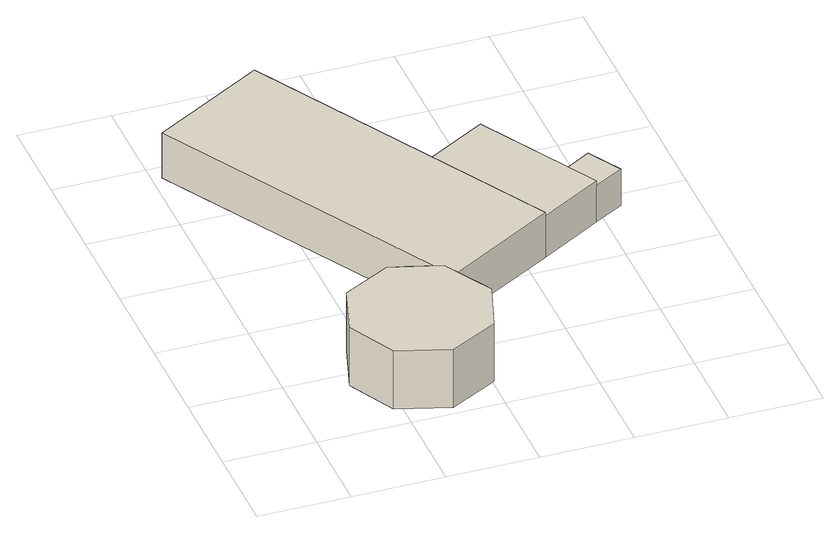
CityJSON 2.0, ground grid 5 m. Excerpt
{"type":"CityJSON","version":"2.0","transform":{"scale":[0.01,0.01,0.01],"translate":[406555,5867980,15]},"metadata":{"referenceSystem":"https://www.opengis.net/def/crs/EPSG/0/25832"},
"CityObjects":{
"building1":{"type":"Building","attributes":{"Gemeindeschluessel":"03454006","BezugspunktDach":"2200","AbsoluteHoehe":"15.797","MittlereTraufHoehe":"19.333","Firsthoehe":"19.333","function":"31001_3281","measuredHeight":3.54},"address":[{"country":"Germany","locality":"Breddenberg"}],"geometry":[{"type":"MultiSurface","lod":"1","boundaries":[[[0,1,2,3,4,5,6,7,8,9]],[[10,11,12,13,14,15,16,17,18,19]],[[10,19,9,8]],[[11,10,8,7]],[[12,11,7,6]],[[13,12,6,5]],[[14,13,5,4]],[[15,14,4,3]],[[16,15,3,2]],[[17,16,2,1]],[[18,17,1,0]],[[19,18,0,9]]]}]},
"building2":{"type":"Building","attributes":{"Gemeindeschluessel":"03454006","AbsoluteHoehe":"15.711","MittlereTraufHoehe":"18.054","Firsthoehe":"18.829","function":"31001_2000","roofType":"3100","measuredHeight":3.12},"address":[{"country":"Germany","locality":"Breddenberg"}],"children":["building2-1","building2-2"],"geometry":[{"type":"MultiSurface","lod":"1","boundaries":[[[20,21,22,23]],[[24,25,26,27]],[[22,28,29,30,27,23]],[[25,24,22,21]],[[26,25,21,20]],[[27,26,20,23]],[[28,24,30,29]]]}]},
"building2-1":{"type":"BuildingPart","attributes":{"AbsoluteHoehe":"15.711","MittlereTraufHoehe":"17.927","Firsthoehe":"17.927","roofType":"1000","measuredHeight":2.22},"parents":["building2"],"geometry":[{"type":"MultiSurface","lod":"1","boundaries":[[[31,32,33,34]],[[35,36,37,38]],[[35,38,34,33]],[[36,35,33,32]],[[37,36,32,31]],[[34,38,37,31]]]}]},
"building2-2":{"type":"BuildingPart","attributes":{"AbsoluteHoehe":"15.711","MittlereTraufHoehe":"18.232","Firsthoehe":"18.232","roofType":"1000","measuredHeight":2.52},"parents":["building2"],"geometry":[{"type":"MultiSurface","lod":"1","boundaries":[[[28,39,40,29]],[[41,37,24,30]],[[41,30,29,40]],[[39,31,34,38,41,40]],[[24,37,39,28]],[[31,37,38,34]],[[29,30,24,28]]]}]}
},
"vertices":[
[451,129,433],[738,41,433],[1002,180,433],[1093,467,433],[1069,510,433],[941,739,433],[754,795,433],[666,821,433],[403,682,433],[314,396,433],[403,682,80],[666,821,80],[754,795,80],[941,739,80],[1069,510,80],[1093,467,80],[1002,180,80],[738,41,80],[451,129,80],[314,396,80],
[53,2410,344],[997,760,344],[1614,1114,344],[671,2764,344],[1614,1114,71],[997,760,71],[53,2410,71],[671,2764,71],[1614,1114,323],[1237,1773,323],[1237,1773,71],
[1957,1312,293],[2119,1405,293],[2013,1590,293],[1851,1497,293],[2013,1590,71],[2119,1405,71],[1957,1312,71],[1851,1497,71],
[1957,1312,323],[1580,1970,323],[1580,1970,71]
]}
